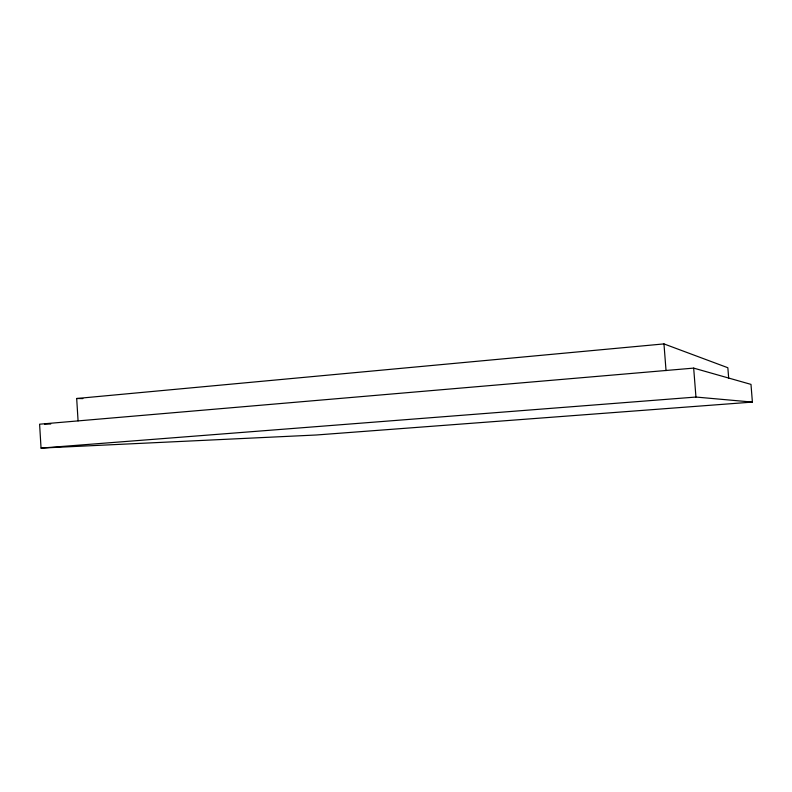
<?xml version="1.0" encoding="UTF-8"?>
<svg xmlns="http://www.w3.org/2000/svg" width="792" height="792" viewBox="0 0 792 792"><rect width="100%" height="100%" fill="white"/><g stroke="black" fill="none" stroke-linecap="round" stroke-linejoin="round"><path stroke-width="1.19" d="M78.071 420.859L76.685 398.505L663.963 343.906L727.848 367.736L728.699 378.457M693.673 368.112L39.6 424.195L41.045 448.094L316.275 434.996L752.4 402.088L750.984 384.387L693.673 368.112L695.95 397.049L752.4 402.088M41.045 448.094L695.95 397.049M44.54 424.106L50.728 423.997M76.685 398.505L82.873 398.594M663.963 343.906L666.042 370.626"/></g></svg>
